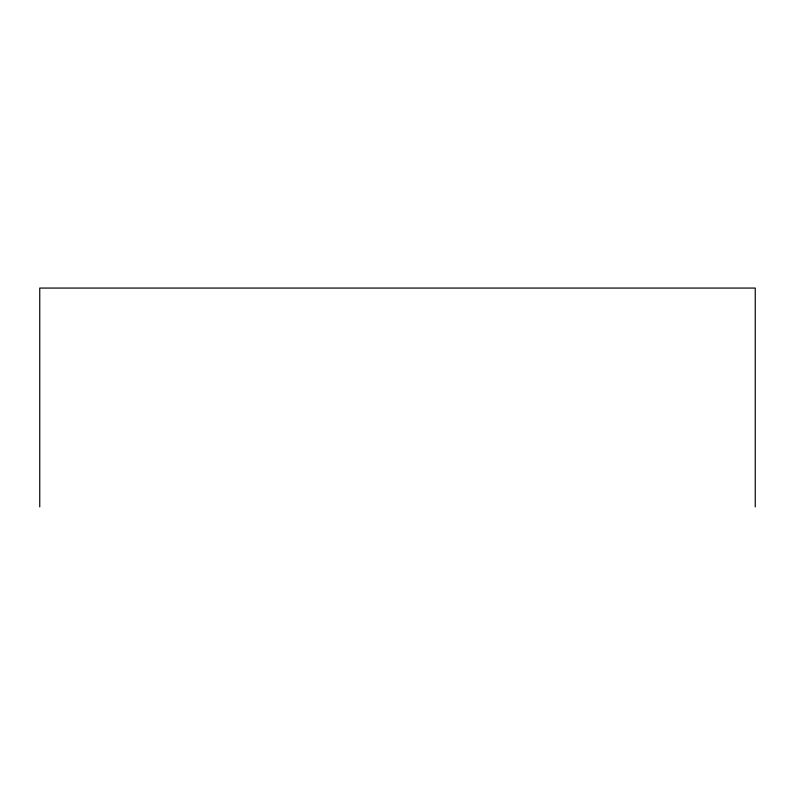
<?xml version="1.0" encoding="UTF-8"?>
<svg xmlns="http://www.w3.org/2000/svg" width="795" height="795" viewBox="0 0 795 795"><rect width="100%" height="100%" fill="white"/><g stroke="black" fill="none" stroke-linecap="round" stroke-linejoin="round"><path stroke-width="1.19" d="M755.25 506.932L755.25 288.068L39.75 288.068L39.75 506.932"/></g></svg>
